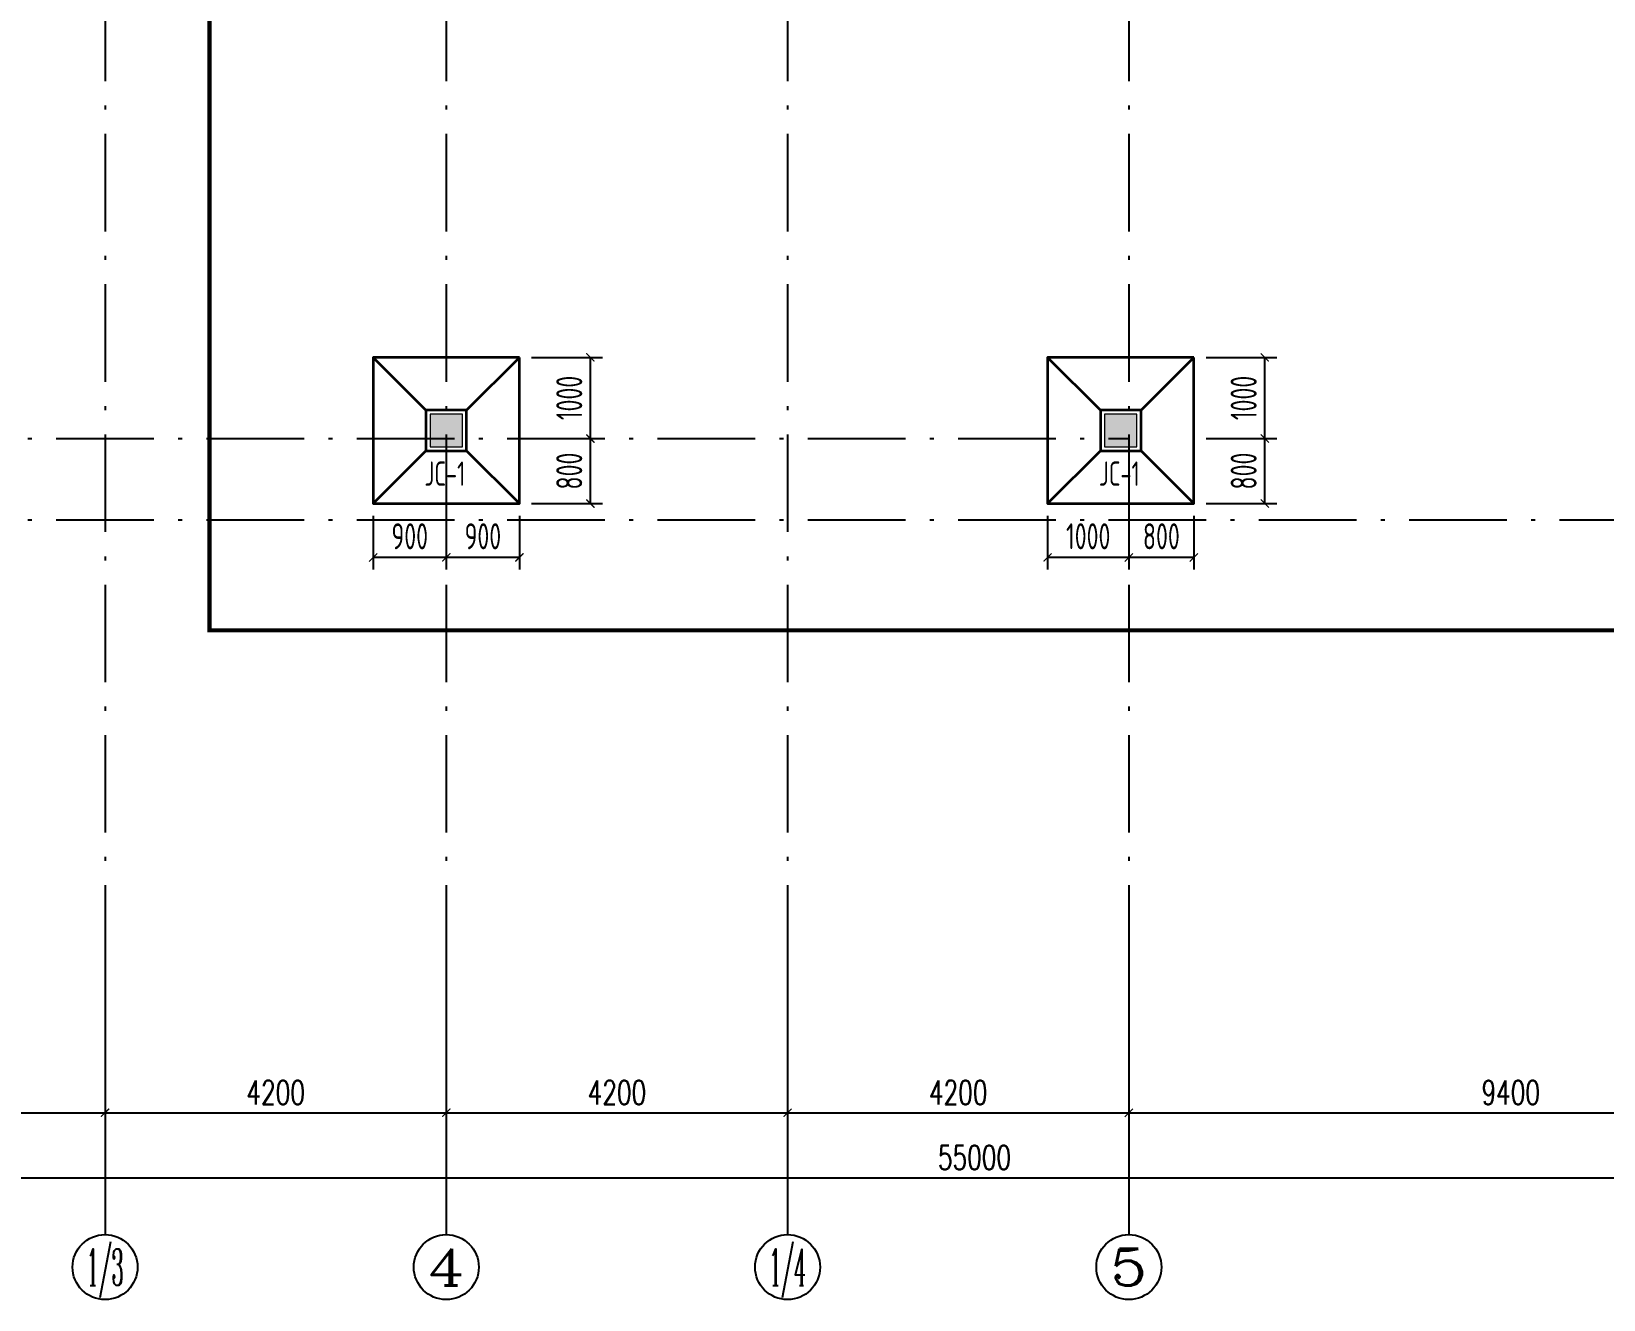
# Model space of a CAD drawing. Extents: x 169490 to 7584583, y -2399407 to 1374371.
# Drawn here: x 1414174 to 1433522, y 816511 to 832123 of the extents above; entities that cross this region are included whole.
import ezdxf
from ezdxf.enums import TextEntityAlignment as Align

# ---------------------------------------------------------------- set-up
doc = ezdxf.new("R2010")
doc.units = 0
doc.header["$LTSCALE"] = 100
doc.linetypes.add('D3轴线点划线', pattern=[18.5, 12, -3, 0.5, -3])
doc.linetypes.add('HIDDEN', pattern=[0.375, 0.25, -0.125])
doc.layers.get('0').update_dxf_attribs({"linetype": 'CONTINUOUS'})
doc.layers.get('DEFPOINTS').update_dxf_attribs({"linetype": 'CONTINUOUS'})
for name, color, linetype in [('0P-标字', 7, 'CONTINUOUS'), ('AXIS', 3, 'CONTINUOUS'), ('AXIS_TEXT', 4, 'CONTINUOUS'), ('C-AXIS(轴号)', 3, 'CONTINUOUS'), ('C-AXIS-T(字)', 7, 'CONTINUOUS'), ('C-DOTE', 8, 'D3轴线点划线'), ('PUB_DIM', 3, 'CONTINUOUS'), ('S-COLU-HATCH', 251, 'CONTINUOUS'), ('S-SLAB-DIM', 92, 'CONTINUOUS')]:
    doc.layers.add(name, color=color, linetype=linetype)
doc.layers.add('S-COLU-LINE1', color=6, linetype='CONTINUOUS', lineweight=18)
doc.layers.add('独基', color=110, linetype='CONTINUOUS', lineweight=35)
doc.styles.add('_TCH_AXIS', font='COMPLEX', dxfattribs={"bigfont": 'GBCBIG'})
doc.styles.add('_TCH_DIM_T3', font='SIMPLEX.shx', dxfattribs={"width": 0.705882, "bigfont": 'GBCBIG.shx'})
doc.styles.add('COMPLEX', font='COMPLEX')
doc.styles.add('TSSD_Dimension', font='Tssdeng.shx', dxfattribs={"width": 0.7, "bigfont": 'tssdchn.shx'})
doc.styles.add('X', font='tssdeng.shx', dxfattribs={"width": 0.7, "bigfont": 'hztxt.shx'})
doc.dimstyles.new('_TCH_ARCH&&100', dxfattribs={"dimtxt": 297.5, "dimasz": 100, "dimexe": 250, "dimexo": 300, "dimgap": 100, "dimtad": 1, "dimdec": 0, "dimzin": 0, "dimdsep": 46, "dimtxsty": '_TCH_DIM_T3', "dimblk": 'ARCHTICK', "dimcen": 0.09, "dimclrt": 7, "dimazin": 2, "dimtfac": 1, "dimtdec": 0, "dimtix": 1, "dimtmove": 2, "dimatfit": 3, "dimfxl": 1, "dimtolj": 1, "dimtzin": 0, "dimarcsym": 0})
doc.dimstyles.new('TSSD_100_100$0', dxfattribs={"dimtxt": 320, "dimasz": 100, "dimexe": 150, "dimexo": 150, "dimgap": 100, "dimtad": 1, "dimdec": 0, "dimzin": 0, "dimdsep": 46, "dimtxsty": 'TSSD_Dimension', "dimblk": 'ARCHTICK', "dimcen": 0, "dimclrt": 7, "dimadec": 1, "dimazin": 0, "dimtfac": 1, "dimtdec": 0, "dimtix": 1, "dimtmove": 2, "dimatfit": 3, "dimldrblk": '_TSDBK', "dimfxl": 1, "dimtolj": 1, "dimtzin": 0, "dimarcsym": 0})

# ---------------------------------------------------------------- blocks, each defined once
blk = doc.blocks.new('_ARCHTICK')
at = {"const_width": 0.15}
blk.add_lwpolyline([(-0.5, -0.5), (0.5, 0.5)], dxfattribs=at)
blk = doc.blocks.new('*D408')
at = {"layer": 'AXIS', "color": 0, "lineweight": -2, "transparency": 16777216}
for p, q in [((1398280, 821011), (1398280, 817761)), ((1453280, 821011), (1453280, 817761)), ((1398280, 818011), (1453280, 818011))]:
    blk.add_line(p, q, dxfattribs=at)
at = {"layer": 'DEFPOINTS', "color": 0, "transparency": 16777216}
for p in [(1398280, 821311), (1453280, 821311), (1453280, 818011)]:
    blk.add_point(p, dxfattribs=at)
at = {"layer": 'AXIS', "color": 0, "lineweight": -2, "transparency": 16777216, "xscale": 100, "yscale": 100, "zscale": 100, "rotation": 180}
blk.add_blockref('_ARCHTICK', (1398280, 818011), dxfattribs=at)
at = {"layer": 'AXIS', "color": 0, "lineweight": -2, "transparency": 16777216, "xscale": 100, "yscale": 100, "zscale": 100}
blk.add_blockref('_ARCHTICK', (1453280, 818011), dxfattribs=at)
at = {"layer": 'AXIS', "color": 7, "transparency": 16777216, "insert": (1425780, 818260), "char_height": 297.5, "attachment_point": 5, "style": '_TCH_DIM_T3'}
blk.add_mtext('\\A1;55000', dxfattribs=at)
blk = doc.blocks.new('*D412')
at = {"layer": 'AXIS', "color": 0, "lineweight": -2, "transparency": 16777216}
for p, q in [((1427680, 821011), (1427680, 818561)), ((1437080, 821011), (1437080, 818561)), ((1427680, 818811), (1437080, 818811))]:
    blk.add_line(p, q, dxfattribs=at)
at = {"layer": 'DEFPOINTS', "color": 0, "transparency": 16777216}
for p in [(1427680, 821311), (1437080, 821311), (1437080, 818811)]:
    blk.add_point(p, dxfattribs=at)
at = {"layer": 'AXIS', "color": 0, "lineweight": -2, "transparency": 16777216, "xscale": 100, "yscale": 100, "zscale": 100, "rotation": 180}
blk.add_blockref('_ARCHTICK', (1427680, 818811), dxfattribs=at)
at = {"layer": 'AXIS', "color": 0, "lineweight": -2, "transparency": 16777216, "xscale": 100, "yscale": 100, "zscale": 100}
blk.add_blockref('_ARCHTICK', (1437080, 818811), dxfattribs=at)
at = {"layer": 'AXIS', "color": 7, "transparency": 16777216, "insert": (1432380, 819060), "char_height": 297.5, "attachment_point": 5, "style": '_TCH_DIM_T3'}
blk.add_mtext('\\A1;9400', dxfattribs=at)
blk = doc.blocks.new('*D413')
at = {"layer": 'AXIS', "color": 0, "lineweight": -2, "transparency": 16777216}
for p, q in [((1423480, 821011), (1423480, 818561)), ((1427680, 821011), (1427680, 818561)), ((1423480, 818811), (1427680, 818811))]:
    blk.add_line(p, q, dxfattribs=at)
at = {"layer": 'DEFPOINTS', "color": 0, "transparency": 16777216}
for p in [(1423480, 821311), (1427680, 821311), (1427680, 818811)]:
    blk.add_point(p, dxfattribs=at)
at = {"layer": 'AXIS', "color": 0, "lineweight": -2, "transparency": 16777216, "xscale": 100, "yscale": 100, "zscale": 100, "rotation": 180}
blk.add_blockref('_ARCHTICK', (1423480, 818811), dxfattribs=at)
at = {"layer": 'AXIS', "color": 0, "lineweight": -2, "transparency": 16777216, "xscale": 100, "yscale": 100, "zscale": 100}
blk.add_blockref('_ARCHTICK', (1427680, 818811), dxfattribs=at)
at = {"layer": 'AXIS', "color": 7, "transparency": 16777216, "insert": (1425580, 819060), "char_height": 297.5, "attachment_point": 5, "style": '_TCH_DIM_T3'}
blk.add_mtext('\\A1;4200', dxfattribs=at)
blk = doc.blocks.new('*D414')
at = {"layer": 'AXIS', "color": 0, "lineweight": -2, "transparency": 16777216}
for p, q in [((1419280, 821011), (1419280, 818561)), ((1423480, 821011), (1423480, 818561)), ((1419280, 818811), (1423480, 818811))]:
    blk.add_line(p, q, dxfattribs=at)
at = {"layer": 'DEFPOINTS', "color": 0, "transparency": 16777216}
for p in [(1419280, 821311), (1423480, 821311), (1423480, 818811)]:
    blk.add_point(p, dxfattribs=at)
at = {"layer": 'AXIS', "color": 0, "lineweight": -2, "transparency": 16777216, "xscale": 100, "yscale": 100, "zscale": 100, "rotation": 180}
blk.add_blockref('_ARCHTICK', (1419280, 818811), dxfattribs=at)
at = {"layer": 'AXIS', "color": 0, "lineweight": -2, "transparency": 16777216, "xscale": 100, "yscale": 100, "zscale": 100}
blk.add_blockref('_ARCHTICK', (1423480, 818811), dxfattribs=at)
at = {"layer": 'AXIS', "color": 7, "transparency": 16777216, "insert": (1421380, 819060), "char_height": 297.5, "attachment_point": 5, "style": '_TCH_DIM_T3'}
blk.add_mtext('\\A1;4200', dxfattribs=at)
blk = doc.blocks.new('*D415')
at = {"layer": 'AXIS', "color": 0, "lineweight": -2, "transparency": 16777216}
for p, q in [((1415080, 821011), (1415080, 818561)), ((1419280, 821011), (1419280, 818561)), ((1415080, 818811), (1419280, 818811))]:
    blk.add_line(p, q, dxfattribs=at)
at = {"layer": 'DEFPOINTS', "color": 0, "transparency": 16777216}
for p in [(1415080, 821311), (1419280, 821311), (1419280, 818811)]:
    blk.add_point(p, dxfattribs=at)
at = {"layer": 'AXIS', "color": 0, "lineweight": -2, "transparency": 16777216, "xscale": 100, "yscale": 100, "zscale": 100, "rotation": 180}
blk.add_blockref('_ARCHTICK', (1415080, 818811), dxfattribs=at)
at = {"layer": 'AXIS', "color": 0, "lineweight": -2, "transparency": 16777216, "xscale": 100, "yscale": 100, "zscale": 100}
blk.add_blockref('_ARCHTICK', (1419280, 818811), dxfattribs=at)
at = {"layer": 'AXIS', "color": 7, "transparency": 16777216, "insert": (1417180, 819060), "char_height": 297.5, "attachment_point": 5, "style": '_TCH_DIM_T3'}
blk.add_mtext('\\A1;4200', dxfattribs=at)
blk = doc.blocks.new('*D416')
at = {"layer": 'AXIS', "color": 0, "lineweight": -2, "transparency": 16777216}
for p, q in [((1410880, 821011), (1410880, 818561)), ((1415080, 821011), (1415080, 818561)), ((1410880, 818811), (1415080, 818811))]:
    blk.add_line(p, q, dxfattribs=at)
at = {"layer": 'DEFPOINTS', "color": 0, "transparency": 16777216}
for p in [(1410880, 821311), (1415080, 821311), (1415080, 818811)]:
    blk.add_point(p, dxfattribs=at)
at = {"layer": 'AXIS', "color": 0, "lineweight": -2, "transparency": 16777216, "xscale": 100, "yscale": 100, "zscale": 100, "rotation": 180}
blk.add_blockref('_ARCHTICK', (1410880, 818811), dxfattribs=at)
at = {"layer": 'AXIS', "color": 0, "lineweight": -2, "transparency": 16777216, "xscale": 100, "yscale": 100, "zscale": 100}
blk.add_blockref('_ARCHTICK', (1415080, 818811), dxfattribs=at)
at = {"layer": 'AXIS', "color": 7, "transparency": 16777216, "insert": (1412980, 819060), "char_height": 297.5, "attachment_point": 5, "style": '_TCH_DIM_T3'}
blk.add_mtext('\\A1;4200', dxfattribs=at)
blk = doc.blocks.new('_AXISO')
blk.add_circle((0, 0), 0.5)
at = {"layer": 'AXIS_TEXT', "style": 'COMPLEX', "width": 1.041667}
blk.add_attdef('A', text='', height=0.56, dxfattribs=at).set_placement((-0.25, -0.28), (0.25, -0.28), align=Align.FIT)
blk = doc.blocks.new('*D501')
at = {"layer": 'DEFPOINTS', "color": 0, "ltscale": 10, "transparency": 16777216}
for p in [(1420180, 827111), (1421053, 827111), (1420180, 826311)]:
    blk.add_point(p, dxfattribs=at)
at = {"layer": 'S-SLAB-DIM', "color": 0, "lineweight": -2, "ltscale": 10, "transparency": 16777216}
for p, q in [((1420330, 827111), (1421203, 827111)), ((1421053, 826311), (1421053, 827111)), ((1420330, 826311), (1421203, 826311))]:
    blk.add_line(p, q, dxfattribs=at)
at = {"layer": 'S-SLAB-DIM', "color": 0, "lineweight": -2, "ltscale": 10, "transparency": 16777216, "xscale": 100, "yscale": 100, "zscale": 100}
for p, rotation in [((1421053, 827111), 90), ((1421053, 826311), 270)]:
    blk.add_blockref('_ARCHTICK', p, dxfattribs=dict(at, rotation=rotation))
at = {"layer": 'S-SLAB-DIM', "color": 7, "ltscale": 10, "transparency": 16777216, "insert": (1420793, 826711), "char_height": 320, "attachment_point": 5, "rotation": 90, "style": 'TSSD_Dimension'}
blk.add_mtext('\\A1;800', dxfattribs=at)
blk = doc.blocks.new('_TSDBK')
blk.add_line((-1, 0), (0, 0))
at = {"const_width": 0.5}
blk.add_lwpolyline([(-0.7, -0.7), (0.7, 0.7)], dxfattribs=at)
blk = doc.blocks.new('*D502')
at = {"layer": 'DEFPOINTS', "color": 0, "ltscale": 10, "transparency": 16777216}
for p in [(1419280, 826311), (1420180, 826311), (1419280, 825648)]:
    blk.add_point(p, dxfattribs=at)
at = {"layer": 'S-SLAB-DIM', "color": 0, "lineweight": -2, "ltscale": 10, "transparency": 16777216}
for p, q in [((1419280, 826161), (1419280, 825498)), ((1420180, 826161), (1420180, 825498)), ((1420180, 825648), (1419280, 825648))]:
    blk.add_line(p, q, dxfattribs=at)
at = {"layer": 'S-SLAB-DIM', "color": 0, "lineweight": -2, "ltscale": 10, "transparency": 16777216, "xscale": 100, "yscale": 100, "zscale": 100, "rotation": 180}
blk.add_blockref('_ARCHTICK', (1419280, 825648), dxfattribs=at)
at = {"layer": 'S-SLAB-DIM', "color": 0, "lineweight": -2, "ltscale": 10, "transparency": 16777216, "xscale": 100, "yscale": 100, "zscale": 100}
blk.add_blockref('_ARCHTICK', (1420180, 825648), dxfattribs=at)
at = {"layer": 'S-SLAB-DIM', "color": 7, "ltscale": 10, "transparency": 16777216, "insert": (1419730, 825908), "char_height": 320, "attachment_point": 5, "style": 'TSSD_Dimension'}
blk.add_mtext('\\A1;900', dxfattribs=at)
blk = doc.blocks.new('*D503')
at = {"layer": 'DEFPOINTS', "color": 0, "ltscale": 10, "transparency": 16777216}
for p in [(1418380, 826311), (1419280, 826311), (1418380, 825648)]:
    blk.add_point(p, dxfattribs=at)
at = {"layer": 'S-SLAB-DIM', "color": 0, "lineweight": -2, "ltscale": 10, "transparency": 16777216}
for p, q in [((1418380, 826161), (1418380, 825498)), ((1419280, 826161), (1419280, 825498)), ((1419280, 825648), (1418380, 825648))]:
    blk.add_line(p, q, dxfattribs=at)
at = {"layer": 'S-SLAB-DIM', "color": 0, "lineweight": -2, "ltscale": 10, "transparency": 16777216, "xscale": 100, "yscale": 100, "zscale": 100, "rotation": 180}
blk.add_blockref('_ARCHTICK', (1418380, 825648), dxfattribs=at)
at = {"layer": 'S-SLAB-DIM', "color": 0, "lineweight": -2, "ltscale": 10, "transparency": 16777216, "xscale": 100, "yscale": 100, "zscale": 100}
blk.add_blockref('_ARCHTICK', (1419280, 825648), dxfattribs=at)
at = {"layer": 'S-SLAB-DIM', "color": 7, "ltscale": 10, "transparency": 16777216, "insert": (1418830, 825908), "char_height": 320, "attachment_point": 5, "style": 'TSSD_Dimension'}
blk.add_mtext('\\A1;900', dxfattribs=at)
blk = doc.blocks.new('*D504')
at = {"layer": 'DEFPOINTS', "color": 0, "ltscale": 10, "transparency": 16777216}
for p in [(1420180, 828111), (1421053, 828111), (1420180, 827111)]:
    blk.add_point(p, dxfattribs=at)
at = {"layer": 'S-SLAB-DIM', "color": 0, "lineweight": -2, "ltscale": 10, "transparency": 16777216}
for p, q in [((1420330, 828111), (1421203, 828111)), ((1421053, 827111), (1421053, 828111)), ((1420330, 827111), (1421203, 827111))]:
    blk.add_line(p, q, dxfattribs=at)
at = {"layer": 'S-SLAB-DIM', "color": 0, "lineweight": -2, "ltscale": 10, "transparency": 16777216, "xscale": 100, "yscale": 100, "zscale": 100}
for p, rotation in [((1421053, 828111), 90), ((1421053, 827111), 270)]:
    blk.add_blockref('_ARCHTICK', p, dxfattribs=dict(at, rotation=rotation))
at = {"layer": 'S-SLAB-DIM', "color": 7, "ltscale": 10, "transparency": 16777216, "insert": (1420793, 827611), "char_height": 320, "attachment_point": 5, "rotation": 90, "style": 'TSSD_Dimension'}
blk.add_mtext('\\A1;1000', dxfattribs=at)
blk = doc.blocks.new('*D505')
at = {"layer": 'DEFPOINTS', "color": 0, "ltscale": 10, "transparency": 16777216}
for p in [(1428480, 827111), (1429353, 827111), (1428480, 826311)]:
    blk.add_point(p, dxfattribs=at)
at = {"layer": 'S-SLAB-DIM', "color": 0, "lineweight": -2, "ltscale": 10, "transparency": 16777216}
for p, q in [((1428630, 827111), (1429503, 827111)), ((1429353, 826311), (1429353, 827111)), ((1428630, 826311), (1429503, 826311))]:
    blk.add_line(p, q, dxfattribs=at)
at = {"layer": 'S-SLAB-DIM', "color": 0, "lineweight": -2, "ltscale": 10, "transparency": 16777216, "xscale": 100, "yscale": 100, "zscale": 100}
for p, rotation in [((1429353, 827111), 90), ((1429353, 826311), 270)]:
    blk.add_blockref('_ARCHTICK', p, dxfattribs=dict(at, rotation=rotation))
at = {"layer": 'S-SLAB-DIM', "color": 7, "ltscale": 10, "transparency": 16777216, "insert": (1429093, 826711), "char_height": 320, "attachment_point": 5, "rotation": 90, "style": 'TSSD_Dimension'}
blk.add_mtext('\\A1;800', dxfattribs=at)
blk = doc.blocks.new('*D506')
at = {"layer": 'DEFPOINTS', "color": 0, "ltscale": 10, "transparency": 16777216}
for p in [(1427680, 826311), (1428480, 826311), (1427680, 825648)]:
    blk.add_point(p, dxfattribs=at)
at = {"layer": 'S-SLAB-DIM', "color": 0, "lineweight": -2, "ltscale": 10, "transparency": 16777216}
for p, q in [((1427680, 826161), (1427680, 825498)), ((1428480, 826161), (1428480, 825498)), ((1428480, 825648), (1427680, 825648))]:
    blk.add_line(p, q, dxfattribs=at)
at = {"layer": 'S-SLAB-DIM', "color": 0, "lineweight": -2, "ltscale": 10, "transparency": 16777216, "xscale": 100, "yscale": 100, "zscale": 100, "rotation": 180}
blk.add_blockref('_ARCHTICK', (1427680, 825648), dxfattribs=at)
at = {"layer": 'S-SLAB-DIM', "color": 0, "lineweight": -2, "ltscale": 10, "transparency": 16777216, "xscale": 100, "yscale": 100, "zscale": 100}
blk.add_blockref('_ARCHTICK', (1428480, 825648), dxfattribs=at)
at = {"layer": 'S-SLAB-DIM', "color": 7, "ltscale": 10, "transparency": 16777216, "insert": (1428080, 825908), "char_height": 320, "attachment_point": 5, "style": 'TSSD_Dimension'}
blk.add_mtext('\\A1;800', dxfattribs=at)
blk = doc.blocks.new('*D507')
at = {"layer": 'DEFPOINTS', "color": 0, "ltscale": 10, "transparency": 16777216}
for p in [(1428480, 828111), (1429353, 828111), (1428480, 827111)]:
    blk.add_point(p, dxfattribs=at)
at = {"layer": 'S-SLAB-DIM', "color": 0, "lineweight": -2, "ltscale": 10, "transparency": 16777216}
for p, q in [((1428630, 828111), (1429503, 828111)), ((1429353, 827111), (1429353, 828111)), ((1428630, 827111), (1429503, 827111))]:
    blk.add_line(p, q, dxfattribs=at)
at = {"layer": 'S-SLAB-DIM', "color": 0, "lineweight": -2, "ltscale": 10, "transparency": 16777216, "xscale": 100, "yscale": 100, "zscale": 100}
for p, rotation in [((1429353, 828111), 90), ((1429353, 827111), 270)]:
    blk.add_blockref('_ARCHTICK', p, dxfattribs=dict(at, rotation=rotation))
at = {"layer": 'S-SLAB-DIM', "color": 7, "ltscale": 10, "transparency": 16777216, "insert": (1429093, 827611), "char_height": 320, "attachment_point": 5, "rotation": 90, "style": 'TSSD_Dimension'}
blk.add_mtext('\\A1;1000', dxfattribs=at)
blk = doc.blocks.new('*D510')
at = {"layer": 'DEFPOINTS', "color": 0, "ltscale": 10, "transparency": 16777216}
for p in [(1426680, 826311), (1427680, 826311), (1426680, 825648)]:
    blk.add_point(p, dxfattribs=at)
at = {"layer": 'S-SLAB-DIM', "color": 0, "lineweight": -2, "ltscale": 10, "transparency": 16777216}
for p, q in [((1426680, 826161), (1426680, 825498)), ((1427680, 826161), (1427680, 825498)), ((1427680, 825648), (1426680, 825648))]:
    blk.add_line(p, q, dxfattribs=at)
at = {"layer": 'S-SLAB-DIM', "color": 0, "lineweight": -2, "ltscale": 10, "transparency": 16777216, "xscale": 100, "yscale": 100, "zscale": 100, "rotation": 180}
blk.add_blockref('_ARCHTICK', (1426680, 825648), dxfattribs=at)
at = {"layer": 'S-SLAB-DIM', "color": 0, "lineweight": -2, "ltscale": 10, "transparency": 16777216, "xscale": 100, "yscale": 100, "zscale": 100}
blk.add_blockref('_ARCHTICK', (1427680, 825648), dxfattribs=at)
at = {"layer": 'S-SLAB-DIM', "color": 7, "ltscale": 10, "transparency": 16777216, "insert": (1427180, 825908), "char_height": 320, "attachment_point": 5, "style": 'TSSD_Dimension'}
blk.add_mtext('\\A1;1000', dxfattribs=at)

msp = doc.modelspace()

# ---------------------------------------------------------------- hatches: boundary and pattern name
at = {"layer": 'S-COLU-HATCH', "ltscale": 10}
h = msp.add_hatch(color=256, dxfattribs=at)
h.dxf.hatch_style = 1
h.paths.add_polyline_path([(1419479.8, 827411.1), (1419079.8, 827411.1), (1419079.8, 827011.1), (1419479.8, 827011.1)])
h = msp.add_hatch(color=256, dxfattribs=at)
h.dxf.hatch_style = 1
h.paths.add_polyline_path([(1427779.8, 827411.1), (1427379.8, 827411.1), (1427379.8, 827011.1), (1427779.8, 827011.1)])

# ---------------------------------------------------------------- linework, layer by layer
at = {"layer": 'C-AXIS(轴号)'}
for p, q in [((1415079.8, 821311.1), (1415079.8, 817311.1)), ((1419279.8, 821311.1), (1419279.8, 817311.1)), ((1423479.8, 821311.1), (1423479.8, 817311.1)), ((1427679.8, 821311.1), (1427679.8, 817311.1))]:
    msp.add_line(p, q, dxfattribs=at)
at = {"layer": 'C-DOTE'}
for p, q in [((1415079.8, 847511.1), (1415079.8, 821311.1)), ((1419279.8, 847511.1), (1419279.8, 821311.1)), ((1423479.8, 847511.1), (1423479.8, 821311.1)), ((1427679.8, 847511.1), (1427679.8, 821311.1)), ((1395979.8, 827111.1), (1427679.8, 827111.1)), ((1395979.8, 826111.1), (1454395.1, 826111.1))]:
    msp.add_line(p, q, dxfattribs=at)
at = {"layer": 'PUB_DIM', "color": 1, "linetype": 'HIDDEN', "ltscale": 20, "const_width": 50}
msp.add_lwpolyline([(1416365.6, 841735.9), (1416365.6, 824750.7), (1439290.9, 824750.7), (1439290.9, 845215.2), (1416365.6, 845215.2), (1416365.6, 841735.9)], close=True, dxfattribs=at)
at = {"layer": 'S-COLU-LINE1'}
for points in [[(1419479.8, 827411.1), (1419079.8, 827411.1), (1419079.8, 827011.1), (1419479.8, 827011.1)], [(1427779.8, 827411.1), (1427379.8, 827411.1), (1427379.8, 827011.1), (1427779.8, 827011.1)]]:
    msp.add_lwpolyline(points, close=True, dxfattribs=at)
at = {"layer": '独基', "color": 32}
for p, q in [((1419029.8, 827461.1), (1418379.8, 828111.1)), ((1419529.8, 827461.1), (1420179.8, 828111.1)), ((1427329.8, 827461.1), (1426679.8, 828111.1)), ((1427829.8, 827461.1), (1428479.8, 828111.1)), ((1419029.8, 826961.1), (1418379.8, 826311.1)), ((1419529.8, 826961.1), (1420179.8, 826311.1)), ((1427329.8, 826961.1), (1426679.8, 826311.1)), ((1427829.8, 826961.1), (1428479.8, 826311.1))]:
    msp.add_line(p, q, dxfattribs=at)
for points in [[(1420179.8, 828111.1), (1418379.8, 828111.1), (1418379.8, 826311.1), (1420179.8, 826311.1)], [(1428479.8, 828111.1), (1426679.8, 828111.1), (1426679.8, 826311.1), (1428479.8, 826311.1)], [(1419529.8, 827461.1), (1419029.8, 827461.1), (1419029.8, 826961.1), (1419529.8, 826961.1)], [(1427829.8, 827461.1), (1427329.8, 827461.1), (1427329.8, 826961.1), (1427829.8, 826961.1)]]:
    msp.add_lwpolyline(points, close=True, dxfattribs=at)

# ---------------------------------------------------------------- block references
at = {"layer": 'C-AXIS(轴号)'}
ref = msp.add_blockref('_AXISO', (1415079.8, 816911.1), dxfattribs=dict(at, xscale=800, yscale=800, zscale=800))
ref.add_attrib('A', '1/3', dxfattribs={"layer": 'C-AXIS-T(字)', "height": 452.55, "style": '_TCH_AXIS', "width": 0.411765}).set_placement((1414853.5, 816684.8), (1415306.1, 816684.8), align=Align.FIT)
ref = msp.add_blockref('_AXISO', (1419279.8, 816911.1), dxfattribs=dict(at, xscale=800, yscale=800, zscale=800))
ref.add_attrib('A', '4', dxfattribs={"layer": 'C-AXIS-T(字)', "height": 452.5, "style": '_TCH_AXIS', "width": 1.3125}).set_placement((1419053.5, 816684.8), (1419506.1, 816684.8), align=Align.FIT)
ref = msp.add_blockref('_AXISO', (1423479.8, 816911.1), dxfattribs=dict(at, xscale=800, yscale=800, zscale=800))
ref.add_attrib('A', '1/4', dxfattribs={"layer": 'C-AXIS-T(字)', "height": 452.55, "style": '_TCH_AXIS', "width": 0.396226}).set_placement((1423253.5, 816684.8), (1423706.1, 816684.8), align=Align.FIT)
ref = msp.add_blockref('_AXISO', (1427679.8, 816911.1), dxfattribs=dict(at, xscale=800, yscale=800, zscale=800))
ref.add_attrib('A', '5', dxfattribs={"layer": 'C-AXIS-T(字)', "height": 452.5, "style": '_TCH_AXIS', "width": 1.5}).set_placement((1427453.5, 816684.8), (1427906.1, 816684.8), align=Align.FIT)

# ---------------------------------------------------------------- texts
at = {"layer": '0P-标字', "color": 80, "linetype": 'Continuous', "style": 'X', "width": 0.7}
for p in [(1419011.5, 826439.3, 3000), (1427311.5, 826439.3, 3000)]:
    msp.add_text('JC-1', height=300, dxfattribs=at).set_placement(p, align=Align.BOTTOM_LEFT)

# ---------------------------------------------------------------- dimensions: what is measured, and where the dimension line sits
at = {"layer": 'AXIS'}
for p1, p2, distance, picture, middle in [((1398279.8, 821311.1), (1453279.8, 821311.1), -3300, '*D408', (1425779.8, 818259.9)), ((1410879.8, 821311.1), (1415079.8, 821311.1), -2500, '*D416', (1412979.8, 819059.9)), ((1415079.8, 821311.1), (1419279.8, 821311.1), -2500, '*D415', (1417179.8, 819059.9)), ((1419279.8, 821311.1), (1423479.8, 821311.1), -2500, '*D414', (1421379.8, 819059.9)), ((1423479.8, 821311.1), (1427679.8, 821311.1), -2500, '*D413', (1425579.8, 819059.9)), ((1427679.8, 821311.1), (1437079.8, 821311.1), -2500, '*D412', (1432379.8, 819059.9))]:
    dim = msp.add_aligned_dim(p1=p1, p2=p2, distance=distance, dimstyle='_TCH_ARCH&&100', dxfattribs=at)
    dim.commit()
    dim.dimension.update_dxf_attribs({"geometry": picture, "text_midpoint": middle})
at = {"layer": 'S-SLAB-DIM', "ltscale": 10}
for base, p1, p2, picture, middle in [((1421053.4, 828111.1), (1420179.8, 827111.1), (1420179.8, 828111.1), '*D504', (1420793.4, 827611.1)), ((1429353.4, 828111.1), (1428479.8, 827111.1), (1428479.8, 828111.1), '*D507', (1429093.4, 827611.1)), ((1421053.4, 827111.1), (1420179.8, 826311.1), (1420179.8, 827111.1), '*D501', (1420793.4, 826711.1)), ((1429353.4, 827111.1), (1428479.8, 826311.1), (1428479.8, 827111.1), '*D505', (1429093.4, 826711.1))]:
    dim = msp.add_linear_dim(base=base, p1=p1, p2=p2, angle=90, dimstyle='TSSD_100_100$0', dxfattribs=at)
    dim.commit()
    dim.dimension.update_dxf_attribs({"geometry": picture, "text_midpoint": middle})
for base, p1, p2, picture, middle in [((1418379.8, 825647.9), (1419279.8, 826311.1), (1418379.8, 826311.1), '*D503', (1418829.8, 825907.9)), ((1419279.8, 825647.9), (1420179.8, 826311.1), (1419279.8, 826311.1), '*D502', (1419729.8, 825907.9)), ((1426679.8, 825647.9), (1427679.8, 826311.1), (1426679.8, 826311.1), '*D510', (1427179.8, 825907.9)), ((1427679.8, 825647.9), (1428479.8, 826311.1), (1427679.8, 826311.1), '*D506', (1428079.8, 825907.9))]:
    dim = msp.add_linear_dim(base=base, p1=p1, p2=p2, dimstyle='TSSD_100_100$0', dxfattribs=at)
    dim.commit()
    dim.dimension.update_dxf_attribs({"geometry": picture, "text_midpoint": middle})

doc.saveas('drawing.dxf')
